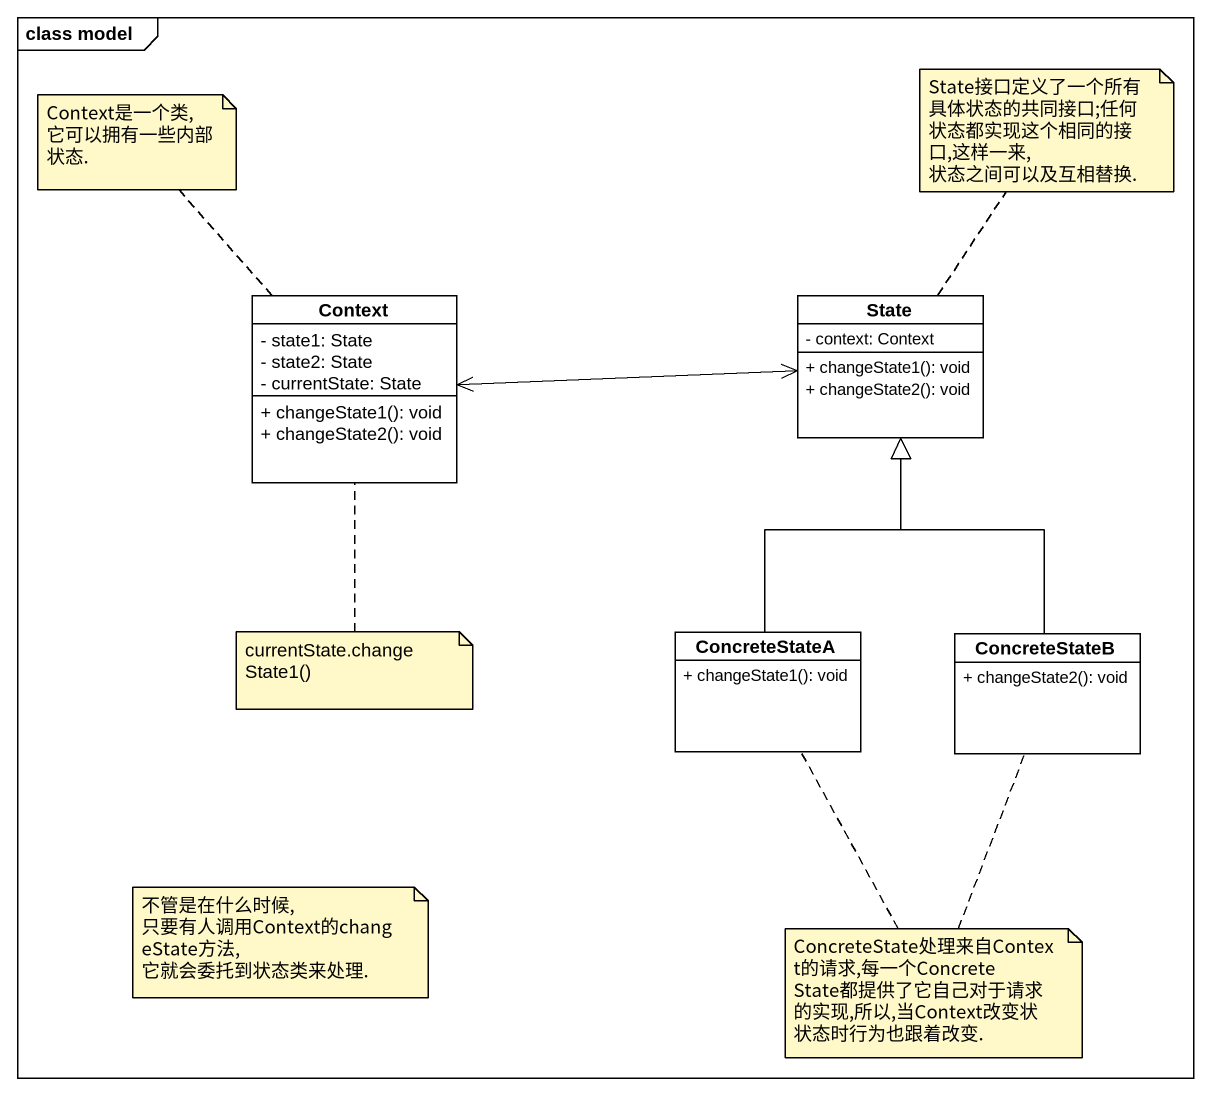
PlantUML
@startuml
mainframe class model
hide circle
hide empty members
skinparam classAttributeIconSize 0
class Context #FFFFFF {
  - state1: State
  - state2: State
  - currentState: State
  + changeState1(): void
  + changeState2(): void
}
class "State" as State_ #FFFFFF {
  - context: Context
  + changeState1(): void
  + changeState2(): void
}
class ConcreteStateA #FFFFFF {
  + changeState1(): void
}
class ConcreteStateB #FFFFFF {
  + changeState2(): void
}
Context <-right-> State_
ConcreteStateA -up-|> State_
ConcreteStateB -up-|> State_
note top of Context : Context是一个类,它可以拥有一些内部状态.
note top of State_ : State接口定义了一个所有具体状态的共同接口;任何状态都实现这个相同的接口,这样一来,状态之间可以及互相替换.
note bottom of Context : currentState.changeState1()
note as N4
  不管是在什么时候,只要有人调用Context的changeState方法,它就会委托到状态类来处理.
end note
note as N5
  ConcreteState处理来自Context的请求,每一个ConcreteState都提供了它自己对于请求的实现,所以,当Context改变状状态时行为也跟着改变.
end note
N5 .. ConcreteStateB
N5 .. ConcreteStateA
@enduml
